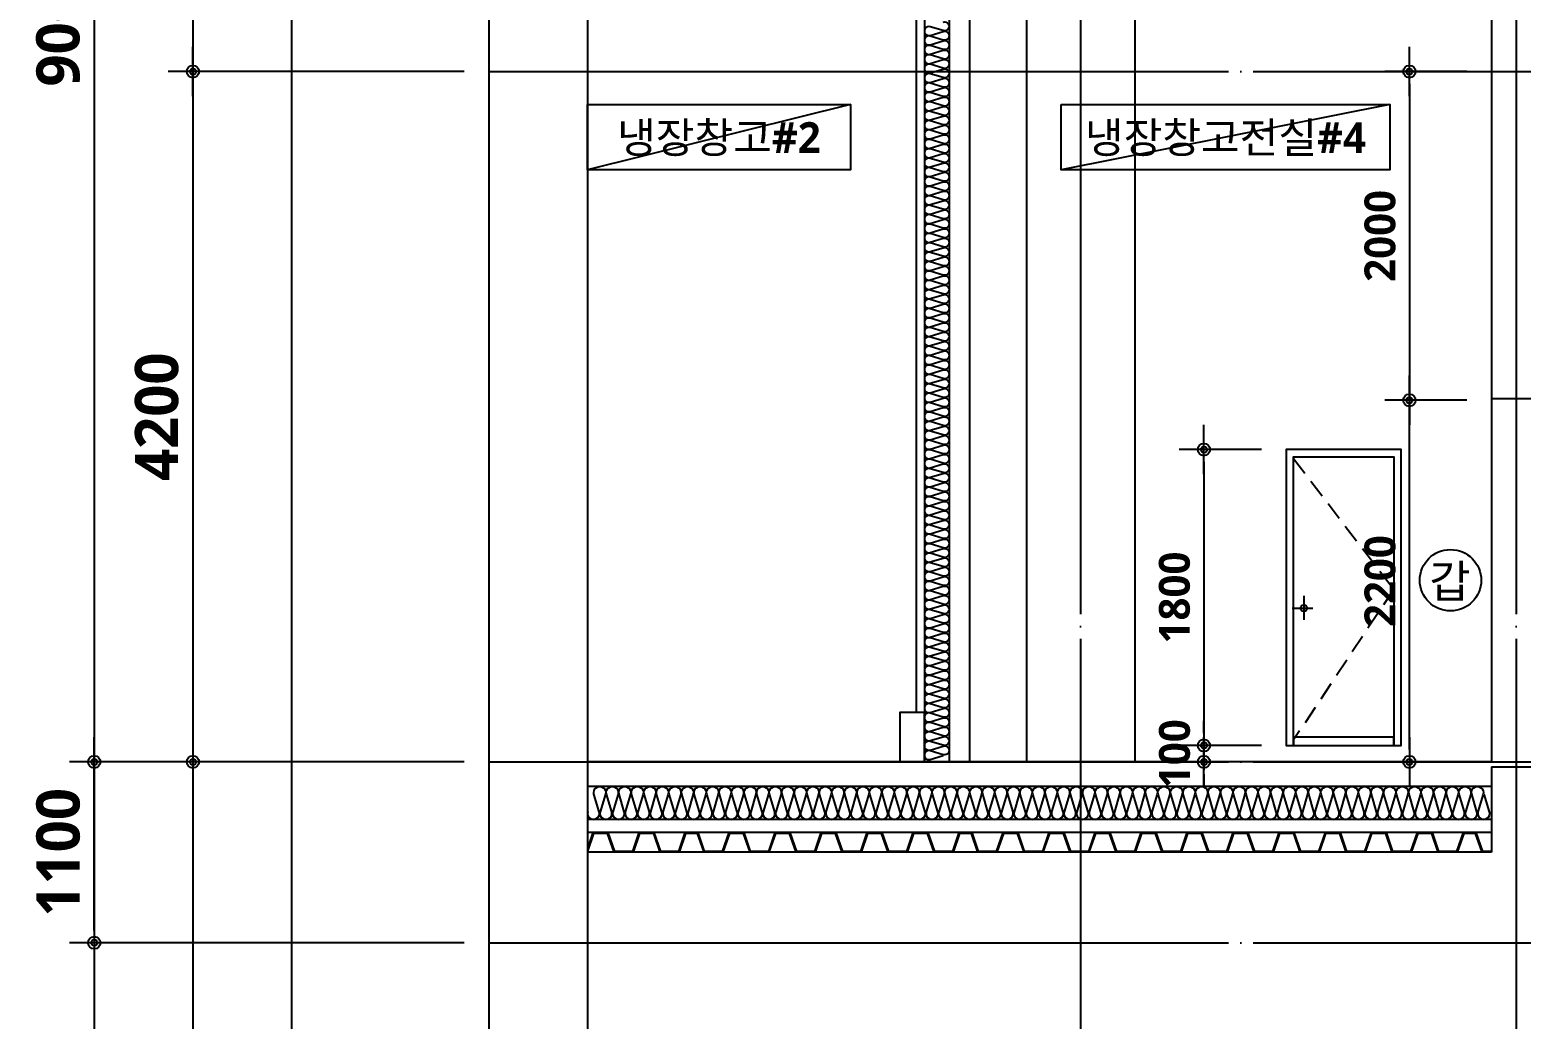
# Model space of a CAD drawing. Header units: millimetres. Extents: x 0 to 356400, y 0 to 68257.
# Drawn here: x 190083 to 199155, y 12135 to 18154 of the extents above; entities that cross this region are included whole.
import ezdxf
from ezdxf.enums import TextEntityAlignment as Align

# ---------------------------------------------------------------- set-up
doc = ezdxf.new("R2010")
doc.units = ezdxf.units.MM
doc.header["$LTSCALE"] = 75
doc.linetypes.add('CEN', pattern=[62, 60, -1, 0, -1])
doc.linetypes.add('HID', pattern=[2.3, 1.5, -0.8])
doc.layers.get('Defpoints').update_dxf_attribs({"color": 161})
for name, color, linetype in [('A-ANNO-GRA2', 4, 'Continuous'), ('A-ANNO-SYMB', 7, 'Continuous'), ('A-ANNO-TEXT1', 7, 'Continuous'), ('A-ANNO-TITL', 7, 'Continuous'), ('A-CEN', 1, 'CEN'), ('A-FLOR-GW', 6, 'Continuous'), ('A-INSUL', 9, 'Continuous'), ('A-PS-HID', 5, 'HID'), ('A-SECT-DOOR', 8, 'Continuous'), ('A-SECT-DRBD', 4, 'Continuous'), ('A-SECT-ELEV', 8, 'Continuous'), ('A-SECT-MATR1', 4, 'Continuous'), ('A-ST-AXIS-CEN', 252, 'CEN'), ('A-ST-AXIS-DIM', 7, 'Continuous'), ('A-ST-CONC', 2, 'Continuous'), ('ELE3', 4, 'Continuous'), ('갈바륨 V-115', 141, 'Continuous'), ('저온단열', 160, 'Continuous'), ('충돌방지대 IN', 4, 'Continuous')]:
    doc.layers.add(name, color=color, linetype=linetype)
doc.layers.add('G(그리드1)', color=185, linetype='Continuous', plot=False)
doc.layers.add('G(그리드2)', color=235, linetype='Continuous', plot=False)
doc.styles.add('2020음성 1차', font='NanumGothicBold.ttf')
doc.styles.add('SH_대대리576', font='')
doc.styles.add('SH_진천_나눔', font='NanumGothicBold.ttf')
doc.styles.add('성본리_나눔BO', font='')
doc.styles.get('SH_대대리576').set_extended_font_data('NanumGothic', bold=True)
doc.styles.get('성본리_나눔BO').set_extended_font_data('NanumGothic', bold=True)
doc.dimstyles.new('SHP 75', dxfattribs={"dimscale": 75, "dimtxt": 3.5, "dimasz": 1, "dimexe": 2, "dimexo": 2, "dimgap": 1, "dimtad": 1, "dimdec": 0, "dimzin": 0, "dimdsep": 46, "dimtxsty": 'SH_대대리576', "dimblk": 'DIMDOT', "dimcen": 0.09, "dimclrd": 256, "dimclre": 256, "dimclrt": 3, "dimadec": 0, "dimazin": 1, "dimtfac": 1, "dimtdec": 0, "dimtix": 1, "dimtmove": 2, "dimatfit": 0, "dimldrblk": 'DIMDOT', "dimfxl": 1, "dimtfillclr": 3, "dimtolj": 1, "dimtzin": 0, "dimlwd": -1, "dimlwe": -1, "dimarcsym": 0})
doc.dimstyles.new('SHP 75 (in)', dxfattribs={"dimscale": 75, "dimtxt": 2.5, "dimasz": 1, "dimexe": 2, "dimexo": 2, "dimgap": 1, "dimtad": 1, "dimdec": 0, "dimzin": 0, "dimdsep": 46, "dimtxsty": 'SH_대대리576', "dimblk": 'DIMDOT', "dimblk1": 'NONE', "dimblk2": 'DIMDOT', "dimcen": 0.09, "dimclrd": 256, "dimclre": 256, "dimclrt": 3, "dimadec": 0, "dimazin": 1, "dimtfac": 1, "dimtdec": 0, "dimtix": 1, "dimtmove": 2, "dimatfit": 0, "dimldrblk": 'DIMDOT', "dimfxl": 1, "dimtfillclr": 3, "dimtolj": 1, "dimtzin": 0, "dimlwd": -1, "dimlwe": -1, "dimarcsym": 0})

# ---------------------------------------------------------------- blocks, each defined once
blk = doc.blocks.new('DIMDOT')
at = {"color": 0}
blk.add_line((-2, 0), (2, 0), dxfattribs=at)
for radius in [0.5, 0.25]:
    blk.add_circle((0, 0), radius, dxfattribs=at)
blk = doc.blocks.new('*D3703')
at = {"layer": 'A-ST-AXIS-DIM'}
for p, q in [((192725, 13700), (190325, 13700)), ((190475, 12675), (190475, 13625)), ((192725, 12600), (190325, 12600))]:
    blk.add_line(p, q, dxfattribs=at)
at = {"layer": 'Defpoints', "color": 0}
for p in [(190475, 13700), (192875, 13700), (192875, 12600)]:
    blk.add_point(p, dxfattribs=at)
at = {"layer": 'A-ST-AXIS-DIM', "linetype": 'ByBlock', "xscale": 75, "yscale": 75, "zscale": 75}
for p, rotation in [((190475, 13700), 90), ((190475, 12600), 270)]:
    blk.add_blockref('DIMDOT', p, dxfattribs=dict(at, rotation=rotation))
at = {"layer": 'A-ST-AXIS-DIM', "color": 3, "insert": (190256.1, 13150), "char_height": 262.5, "attachment_point": 5, "rotation": 90, "style": 'SH_진천_나눔'}
blk.add_mtext('\\A1;1100', dxfattribs=at)
blk = doc.blocks.new('*D3704')
at = {"layer": 'A-ST-AXIS-DIM'}
for p, q in [((192725, 22700), (190325, 22700)), ((190475, 22625), (190475, 13775)), ((192725, 13700), (190325, 13700))]:
    blk.add_line(p, q, dxfattribs=at)
at = {"layer": 'Defpoints', "color": 0}
for p in [(192875, 22700), (190475, 13700), (192875, 13700)]:
    blk.add_point(p, dxfattribs=at)
at = {"layer": 'A-ST-AXIS-DIM', "linetype": 'ByBlock', "xscale": 75, "yscale": 75, "zscale": 75}
for p, rotation in [((190475, 22700), 90), ((190475, 13700), 270)]:
    blk.add_blockref('DIMDOT', p, dxfattribs=dict(at, rotation=rotation))
at = {"layer": 'A-ST-AXIS-DIM', "color": 3, "insert": (190255.14027, 18200), "char_height": 262.5, "attachment_point": 5, "rotation": 90, "style": 'SH_진천_나눔'}
blk.add_mtext('\\A1;9000', dxfattribs=at)
blk = doc.blocks.new('*D3706')
at = {"layer": 'A-ST-AXIS-DIM'}
for p, q in [((192725, 17900), (190925, 17900)), ((191075, 17825), (191075, 13775)), ((192725, 13700), (190925, 13700))]:
    blk.add_line(p, q, dxfattribs=at)
at = {"layer": 'Defpoints', "color": 0}
for p in [(192875, 17900), (191075, 13700), (192875, 13700)]:
    blk.add_point(p, dxfattribs=at)
at = {"layer": 'A-ST-AXIS-DIM', "linetype": 'ByBlock', "xscale": 75, "yscale": 75, "zscale": 75}
for p, rotation in [((191075, 17900), 90), ((191075, 13700), 270)]:
    blk.add_blockref('DIMDOT', p, dxfattribs=dict(at, rotation=rotation))
at = {"layer": 'A-ST-AXIS-DIM', "color": 3, "insert": (190855.7, 15800), "char_height": 262.5, "attachment_point": 5, "rotation": 90, "style": 'SH_진천_나눔'}
blk.add_mtext('\\A1;4200', dxfattribs=at)
blk = doc.blocks.new('*D3951')
at = {"layer": 'A-ST-AXIS-DIM'}
for p, q in [((198825, 15900), (198325, 15900)), ((198475, 13775), (198475, 15825)), ((198825, 13700), (198325, 13700))]:
    blk.add_line(p, q, dxfattribs=at)
at = {"layer": 'Defpoints', "color": 0}
for p in [(198475, 15900), (198975, 15900), (198975, 13700)]:
    blk.add_point(p, dxfattribs=at)
at = {"layer": 'A-ST-AXIS-DIM', "linetype": 'ByBlock', "xscale": 75, "yscale": 75, "zscale": 75}
for p, rotation in [((198475, 15900), 90), ((198475, 13700), 270)]:
    blk.add_blockref('DIMDOT', p, dxfattribs=dict(at, rotation=rotation))
at = {"layer": 'A-ST-AXIS-DIM', "color": 3, "insert": (198296.9, 14800), "char_height": 187.5, "attachment_point": 5, "rotation": 90, "style": 'SH_대대리576'}
blk.add_mtext('\\A1;2200', dxfattribs=at)
blk = doc.blocks.new('_None')
blk = doc.blocks.new('*D3952')
at = {"layer": 'A-ST-AXIS-DIM'}
for p, q in [((198825, 17900), (198325, 17900)), ((198475, 17825), (198475, 15975)), ((198825, 15900), (198325, 15900))]:
    blk.add_line(p, q, dxfattribs=at)
at = {"layer": 'Defpoints', "color": 0}
for p in [(198975, 17900), (198475, 15900), (198975, 15900)]:
    blk.add_point(p, dxfattribs=at)
at = {"layer": 'A-ST-AXIS-DIM', "linetype": 'ByBlock', "xscale": 75, "yscale": 75, "zscale": 75}
for p, rotation in [((198475, 17900), 90), ((198475, 15900), 270)]:
    blk.add_blockref('DIMDOT', p, dxfattribs=dict(at, rotation=rotation))
at = {"layer": 'A-ST-AXIS-DIM', "color": 3, "insert": (198296.9, 16900), "char_height": 187.5, "attachment_point": 5, "rotation": 90, "style": 'SH_대대리576'}
blk.add_mtext('\\A1;2000', dxfattribs=at)
blk = doc.blocks.new('갑종 TEXT100')
at = {"layer": 'A-ANNO-SYMB'}
blk.add_circle((0, 0), 280, dxfattribs=at)
at = {"layer": 'A-ANNO-TITL', "style": '2020음성 1차'}
blk.add_text('갑 ', height=300, dxfattribs=at).set_placement((46, -10), align=Align.MIDDLE_CENTER)
blk = doc.blocks.new('*D4357')
at = {"layer": 'A-ST-AXIS-DIM'}
for p, q in [((197575, 15600), (197075, 15600)), ((197225, 15525), (197225, 13875)), ((197575, 13800), (197075, 13800))]:
    blk.add_line(p, q, dxfattribs=at)
at = {"layer": 'Defpoints', "color": 0}
for p in [(197725, 15600), (197225, 13800), (197725, 13800)]:
    blk.add_point(p, dxfattribs=at)
at = {"layer": 'A-ST-AXIS-DIM', "linetype": 'ByBlock', "xscale": 75, "yscale": 75, "zscale": 75}
for p, rotation in [((197225, 15600), 90), ((197225, 13800), 270)]:
    blk.add_blockref('DIMDOT', p, dxfattribs=dict(at, rotation=rotation))
at = {"layer": 'A-ST-AXIS-DIM', "color": 3, "insert": (197046.5, 14700), "char_height": 187.5, "attachment_point": 5, "rotation": 90, "style": 'SH_대대리576'}
blk.add_mtext('\\A1;1800', dxfattribs=at)
blk = doc.blocks.new('*D4358')
at = {"layer": 'A-ST-AXIS-DIM'}
for p, q in [((197225, 13875), (197225, 13950)), ((197575, 13800), (197075, 13800)), ((197225, 13700), (197225, 13800)), ((197575, 13700), (197075, 13700)), ((197225, 13625), (197225, 13550))]:
    blk.add_line(p, q, dxfattribs=at)
at = {"layer": 'Defpoints', "color": 0}
for p in [(197225, 13800), (197725, 13800), (197725, 13700)]:
    blk.add_point(p, dxfattribs=at)
at = {"layer": 'A-ST-AXIS-DIM', "linetype": 'ByBlock', "xscale": 75, "yscale": 75, "zscale": 75}
for p, rotation in [((197225, 13800), 270), ((197225, 13700), 90)]:
    blk.add_blockref('DIMDOT', p, dxfattribs=dict(at, rotation=rotation))
at = {"layer": 'A-ST-AXIS-DIM', "color": 3, "insert": (197047.2, 13750), "char_height": 187.5, "attachment_point": 5, "rotation": 90, "style": 'SH_대대리576'}
blk.add_mtext('\\A1;100', dxfattribs=at)
blk = doc.blocks.new('*D9555')
at = {"layer": 'A-ST-AXIS-DIM'}
for p, q in [((192725, 20300), (190925, 20300)), ((191075, 20225), (191075, 17975)), ((192725, 17900), (190925, 17900))]:
    blk.add_line(p, q, dxfattribs=at)
at = {"layer": 'Defpoints', "color": 0}
for p in [(192875, 20300), (191075, 17900), (192875, 17900)]:
    blk.add_point(p, dxfattribs=at)
at = {"layer": 'A-ST-AXIS-DIM', "linetype": 'ByBlock', "xscale": 75, "yscale": 75, "zscale": 75}
for p, rotation in [((191075, 20300), 90), ((191075, 17900), 270)]:
    blk.add_blockref('DIMDOT', p, dxfattribs=dict(at, rotation=rotation))
at = {"layer": 'A-ST-AXIS-DIM', "color": 3, "insert": (190855.7, 19100), "char_height": 262.5, "attachment_point": 5, "rotation": 90, "style": 'SH_진천_나눔'}
blk.add_mtext('\\A1;2400', dxfattribs=at)

msp = doc.modelspace()

# ---------------------------------------------------------------- linework, layer by layer
at = {"layer": 'A-ANNO-GRA2'}
for points in [[(193475, 17700), (195075, 17700), (195075, 17301.8), (193475, 17301.8)], [(196356.1, 17700), (198356.1, 17700), (198356.1, 17301.8), (196356.1, 17301.8)]]:
    msp.add_lwpolyline(points, close=True, dxfattribs=at)
at = {"layer": 'A-CEN'}
for p, q in [((199125, 56300), (199125, 9200)), ((192875, 17900), (210775, 17900)), ((197832.7, 14709.4), (197832.7, 14564.7)), ((197762.6, 14635), (197887.4, 14635)), ((192875, 13700), (210775, 13700)), ((192875, 12600), (210775, 12600))]:
    msp.add_line(p, q, dxfattribs=at)
at = {"layer": 'A-FLOR-GW'}
for p, q in [((195675, 22350), (195675, 15915.8)), ((195675, 22350), (195675, 13700)), ((195800, 22350), (195800, 13700))]:
    msp.add_line(p, q, dxfattribs=at)
at = {"layer": 'A-INSUL'}
for points in [[(195560.2, 18172.7, 1.34), (195560.2, 18120.2), (195639.8, 18144.1, -1.34), (195639.8, 18091.6), (195560.2, 18115.5), (195560.2, 18115.5, 1.34), (195560.2, 18063), (195639.8, 18086.9, -1.34), (195639.8, 18034.4), (195560.2, 18058.3), (195560.2, 18058.3, 1.34), (195560.2, 18005.8), (195639.8, 18029.7, -1.34), (195639.8, 17977.2), (195560.2, 18001.1), (195560.2, 18001.1, 1.34), (195560.2, 17948.6), (195639.8, 17972.5, -1.34), (195639.8, 17920), (195560.2, 17943.9), (195560.2, 17943.9, 1.34), (195560.2, 17891.4), (195639.8, 17915.3, -1.34), (195639.8, 17862.8), (195560.2, 17886.6), (195560.2, 17886.6, 1.34), (195560.2, 17834.1), (195639.8, 17858, -1.34), (195639.8, 17805.5), (195560.2, 17829.4), (195560.2, 17829.4, 1.34), (195560.2, 17776.9), (195639.8, 17800.8, -1.34), (195639.8, 17748.3), (195560.2, 17772.2), (195560.2, 17772.2, 1.34), (195560.2, 17719.7), (195639.8, 17743.6, -1.34), (195639.8, 17691.1), (195560.2, 17715), (195560.2, 17715, 1.34), (195560.2, 17662.5), (195639.8, 17686.4, -1.34), (195639.8, 17633.9), (195560.2, 17657.8), (195560.2, 17657.8, 1.34), (195560.2, 17605.3), (195639.8, 17629.2, -1.34), (195639.8, 17576.7), (195560.2, 17600.6), (195560.2, 17600.6, 1.34), (195560.2, 17548.1), (195639.8, 17572, -1.34), (195639.8, 17519.5), (195560.2, 17543.4), (195560.2, 17543.4, 1.34), (195560.2, 17490.9), (195639.8, 17514.8, -1.34), (195639.8, 17462.3), (195560.2, 17486.2), (195560.2, 17486.2, 1.34), (195560.2, 17433.7), (195639.8, 17457.6, -1.34), (195639.8, 17405.1), (195560.2, 17429), (195560.2, 17429, 1.34), (195560.2, 17376.5), (195639.8, 17400.4, -1.34), (195639.8, 17347.9), (195560.2, 17371.8), (195560.2, 17371.8, 1.34), (195560.2, 17319.3), (195639.8, 17343.2, -1.34), (195639.8, 17290.7), (195560.2, 17314.6), (195560.2, 17314.6, 1.34), (195560.2, 17262.1), (195639.8, 17286, -1.34), (195639.8, 17233.5), (195560.2, 17257.4), (195560.2, 17257.4, 1.34), (195560.2, 17204.9), (195639.8, 17228.8, -1.34), (195639.8, 17176.3), (195560.2, 17200.2), (195560.2, 17200.2, 1.34), (195560.2, 17147.7), (195639.8, 17171.6, -1.34), (195639.8, 17119.1), (195560.2, 17142.9), (195560.2, 17142.9, 1.34), (195560.2, 17090.4), (195639.8, 17114.3, -1.34), (195639.8, 17061.8), (195560.2, 17085.7), (195560.2, 17085.7, 1.34), (195560.2, 17033.2), (195639.8, 17057.1, -1.34), (195639.8, 17004.6), (195560.2, 17028.5), (195560.2, 17028.5, 1.34), (195560.2, 16976), (195639.8, 16999.9, -1.34), (195639.8, 16947.4), (195560.2, 16971.3), (195560.2, 16971.3, 1.34), (195560.2, 16918.8), (195639.8, 16942.7, -1.34), (195639.8, 16890.2), (195560.2, 16914.1), (195560.2, 16914.1, 1.34), (195560.2, 16861.6), (195639.8, 16885.5, -1.34), (195639.8, 16833), (195560.2, 16856.9), (195560.2, 16856.9, 1.34), (195560.2, 16804.4), (195639.8, 16828.3, -1.34), (195639.8, 16775.8), (195560.2, 16799.7), (195560.2, 16799.7, 1.34), (195560.2, 16747.2), (195639.8, 16771.1, -1.34), (195639.8, 16718.6), (195560.2, 16742.5), (195560.2, 16742.5, 1.34), (195560.2, 16690), (195639.8, 16713.9, -1.34), (195639.8, 16661.4), (195560.2, 16685.3), (195560.2, 16685.3, 1.34), (195560.2, 16632.8), (195639.8, 16656.7, -1.34), (195639.8, 16604.2), (195560.2, 16628.1), (195560.2, 16628.1, 1.34), (195560.2, 16575.6), (195639.8, 16599.5, -1.34), (195639.8, 16547), (195560.2, 16570.9), (195560.2, 16570.9, 1.34), (195560.2, 16518.4), (195639.8, 16542.3, -1.34), (195639.8, 16489.8), (195560.2, 16513.7), (195560.2, 16513.7, 1.34), (195560.2, 16461.2), (195639.8, 16485.1, -1.34), (195639.8, 16432.6), (195560.2, 16456.5), (195560.2, 16456.5, 1.34), (195560.2, 16404), (195639.8, 16427.8, -1.34), (195639.8, 16375.3), (195560.2, 16399.2), (195560.2, 16399.2, 1.34), (195560.2, 16346.7), (195639.8, 16370.6, -1.34), (195639.8, 16318.1), (195560.2, 16342), (195560.2, 16342, 1.34), (195560.2, 16289.5), (195639.8, 16313.4, -1.34), (195639.8, 16260.9), (195560.2, 16284.8), (195560.2, 16284.8, 1.34), (195560.2, 16232.3), (195639.8, 16256.2, -1.34), (195639.8, 16203.7), (195560.2, 16227.6), (195560.2, 16227.6, 1.34), (195560.2, 16175.1), (195639.8, 16199, -1.34), (195639.8, 16146.5), (195560.2, 16170.4), (195560.2, 16170.4, 1.34), (195560.2, 16117.9), (195639.8, 16141.8, -1.34), (195639.8, 16089.3), (195560.2, 16113.2), (195560.2, 16113.2, 1.34), (195560.2, 16060.7), (195639.8, 16084.6, -1.34), (195639.8, 16032.1), (195560.2, 16056), (195560.2, 16056, 1.34), (195560.2, 16003.5), (195639.8, 16027.4, -1.34), (195639.8, 15974.9), (195560.2, 15998.8), (195560.2, 15998.8, 1.34), (195560.2, 15946.3), (195639.8, 15970.2, -1.34), (195639.8, 15917.7), (195560.2, 15941.6), (195560.2, 15941.6, 1.34), (195560.2, 15889.1), (195639.8, 15913, -1.34), (195639.8, 15860.5), (195560.2, 15884.4), (195560.2, 15884.4, 1.34), (195560.2, 15831.9), (195639.8, 15855.8, -1.34), (195639.8, 15803.3), (195560.2, 15827.2), (195560.2, 15827.2, 1.34), (195560.2, 15774.7), (195639.8, 15798.6, -1.34), (195639.8, 15746.1), (195560.2, 15770), (195560.2, 15770, 1.34), (195560.2, 15717.5), (195639.8, 15741.4, -1.34), (195639.8, 15688.9), (195560.2, 15712.7), (195560.2, 15712.7, 1.34), (195560.2, 15660.2), (195639.8, 15684.1, -1.34), (195639.8, 15631.6), (195560.2, 15655.5), (195560.2, 15655.5, 1.34), (195560.2, 15603), (195639.8, 15626.9, -1.34), (195639.8, 15574.4), (195560.2, 15598.3), (195560.2, 15598.3, 1.34), (195560.2, 15545.8), (195639.8, 15569.7, -1.34), (195639.8, 15517.2), (195560.2, 15541.1), (195560.2, 15541.1, 1.34), (195560.2, 15488.6), (195639.8, 15512.5, -1.34), (195639.8, 15460), (195560.2, 15483.9), (195560.2, 15483.9, 1.34), (195560.2, 15431.4), (195639.8, 15455.3, -1.34), (195639.8, 15402.8), (195560.2, 15426.7), (195560.2, 15426.7, 1.34), (195560.2, 15374.2), (195639.8, 15398.1, -1.34), (195639.8, 15345.6), (195560.2, 15369.5), (195560.2, 15369.5, 1.34), (195560.2, 15317), (195639.8, 15340.9, -1.34), (195639.8, 15288.4), (195560.2, 15312.3), (195560.2, 15312.3, 1.34), (195560.2, 15259.8), (195639.8, 15283.7, -1.34), (195639.8, 15231.2), (195560.2, 15255.1), (195560.2, 15255.1, 1.34), (195560.2, 15202.6), (195639.8, 15226.5, -1.34), (195639.8, 15174), (195560.2, 15197.9), (195560.2, 15197.9, 1.34), (195560.2, 15145.4), (195639.8, 15169.3, -1.34), (195639.8, 15116.8), (195560.2, 15140.7), (195560.2, 15140.7, 1.34), (195560.2, 15088.2), (195639.8, 15112.1, -1.34), (195639.8, 15059.6), (195560.2, 15083.5), (195560.2, 15083.5, 1.34), (195560.2, 15031), (195639.8, 15054.9, -1.34), (195639.8, 15002.4), (195560.2, 15026.3), (195560.2, 15026.3, 1.34), (195560.2, 14973.8), (195639.8, 14997.6, -1.34), (195639.8, 14945.1), (195560.2, 14969), (195560.2, 14969, 1.34), (195560.2, 14916.5), (195639.8, 14940.4, -1.34), (195639.8, 14887.9), (195560.2, 14911.8), (195560.2, 14911.8, 1.34), (195560.2, 14859.3), (195639.8, 14883.2, -1.34), (195639.8, 14830.7), (195560.2, 14854.6), (195560.2, 14854.6, 1.34), (195560.2, 14802.1), (195639.8, 14826, -1.34), (195639.8, 14773.5), (195560.2, 14797.4), (195560.2, 14797.4, 1.34), (195560.2, 14744.9), (195639.8, 14768.8, -1.34), (195639.8, 14716.3), (195560.2, 14740.2), (195560.2, 14740.2, 1.34), (195560.2, 14687.7), (195639.8, 14711.6, -1.34), (195639.8, 14659.1), (195560.2, 14683), (195560.2, 14683, 1.34), (195560.2, 14630.5), (195639.8, 14654.4, -1.34), (195639.8, 14601.9), (195560.2, 14625.8), (195560.2, 14625.8, 1.34), (195560.2, 14573.3), (195639.8, 14597.2, -1.34), (195639.8, 14544.7), (195560.2, 14568.6), (195560.2, 14568.6, 1.34), (195560.2, 14516.1), (195639.8, 14540, -1.34), (195639.8, 14487.5), (195560.2, 14511.4), (195560.2, 14511.4, 1.34), (195560.2, 14458.9), (195639.8, 14482.8, -1.34), (195639.8, 14430.3), (195560.2, 14454.2), (195560.2, 14454.2, 1.34), (195560.2, 14401.7), (195639.8, 14425.6, -1.34), (195639.8, 14373.1), (195560.2, 14397), (195560.2, 14397, 1.34), (195560.2, 14344.5), (195639.8, 14368.4, -1.34), (195639.8, 14315.9), (195560.2, 14339.8), (195560.2, 14339.8, 1.34), (195560.2, 14287.3), (195639.8, 14311.2, -1.34), (195639.8, 14258.7), (195560.2, 14282.5), (195560.2, 14282.5, 1.34), (195560.2, 14230), (195639.8, 14253.9, -1.34), (195639.8, 14201.4), (195560.2, 14225.3), (195560.2, 14225.3, 1.34), (195560.2, 14172.8), (195639.8, 14196.7, -1.34), (195639.8, 14144.2), (195560.2, 14168.1), (195560.2, 14168.1, 1.34), (195560.2, 14115.6), (195639.8, 14139.5, -1.34), (195639.8, 14087), (195560.2, 14110.9), (195560.2, 14110.9, 1.34), (195560.2, 14058.4), (195639.8, 14082.3, -1.34), (195639.8, 14029.8), (195560.2, 14053.7), (195560.2, 14053.7, 1.34), (195560.2, 14001.2), (195639.8, 14025.1, -1.34), (195639.8, 13972.6), (195560.2, 13996.5), (195560.2, 13996.5, 1.34), (195560.2, 13944), (195639.8, 13967.9, -1.34), (195639.8, 13915.4), (195560.2, 13939.3), (195560.2, 13939.3, 1.34), (195560.2, 13886.8), (195639.8, 13910.7, -1.34), (195639.8, 13858.2), (195560.2, 13882.1), (195560.2, 13882.1, 1.34), (195560.2, 13829.6), (195639.8, 13853.5, -1.34), (195639.8, 13801), (195560.2, 13824.9), (195560.2, 13824.9, 1.34), (195560.2, 13772.4), (195639.8, 13796.3, -1.34), (195639.8, 13743.8), (195560.2, 13767.7), (195560.2, 13767.7, 1.34), (195560.2, 13715.2), (195639.8, 13739.1, -1.34)], [(195639.8, 18201.3, -1.34), (195639.8, 18148.8), (195560.2, 18172.7)], [(193476.5, 13396.9, 1.34), (193546.5, 13396.9), (193514.6, 13503.1, -1.34), (193584.6, 13503.1), (193552.8, 13396.9), (193552.8, 13396.9, 1.34), (193622.8, 13396.9), (193590.9, 13503.1, -1.34), (193660.9, 13503.1), (193629.1, 13396.9), (193629.1, 13396.9, 1.34), (193699.1, 13396.9), (193667.2, 13503.1, -1.34), (193737.2, 13503.1), (193705.3, 13396.9), (193705.3, 13396.9, 1.34), (193775.3, 13396.9), (193743.5, 13503.1, -1.34), (193813.5, 13503.1), (193781.6, 13396.9), (193781.6, 13396.9, 1.34), (193851.6, 13396.9), (193819.8, 13503.1, -1.34), (193889.8, 13503.1), (193857.9, 13396.9), (193857.9, 13396.9, 1.34), (193927.9, 13396.9), (193896, 13503.1, -1.34), (193966, 13503.1), (193934.2, 13396.9), (193934.2, 13396.9, 1.34), (194004.2, 13396.9), (193972.3, 13503.1, -1.34), (194042.3, 13503.1), (194010.5, 13396.9), (194010.5, 13396.9, 1.34), (194080.5, 13396.9), (194048.6, 13503.1, -1.34), (194118.6, 13503.1), (194086.7, 13396.9), (194086.7, 13396.9, 1.34), (194156.7, 13396.9), (194124.9, 13503.1, -1.34), (194194.9, 13503.1), (194163, 13396.9), (194163, 13396.9, 1.34), (194233, 13396.9), (194201.1, 13503.1, -1.34), (194271.1, 13503.1), (194239.3, 13396.9), (194239.3, 13396.9, 1.34), (194309.3, 13396.9), (194277.4, 13503.1, -1.34), (194347.4, 13503.1), (194315.6, 13396.9), (194315.6, 13396.9, 1.34), (194385.6, 13396.9), (194353.7, 13503.1, -1.34), (194423.7, 13503.1), (194391.8, 13396.9), (194391.8, 13396.9, 1.34), (194461.8, 13396.9), (194430, 13503.1, -1.34), (194500, 13503.1), (194468.1, 13396.9), (194468.1, 13396.9, 1.34), (194538.1, 13396.9), (194506.3, 13503.1, -1.34), (194576.3, 13503.1), (194544.4, 13396.9), (194544.4, 13396.9, 1.34), (194614.4, 13396.9), (194582.5, 13503.1, -1.34), (194652.5, 13503.1), (194620.7, 13396.9), (194620.7, 13396.9, 1.34), (194690.7, 13396.9), (194658.8, 13503.1, -1.34), (194728.8, 13503.1), (194696.9, 13396.9), (194696.9, 13396.9, 1.34), (194766.9, 13396.9), (194735.1, 13503.1, -1.34), (194805.1, 13503.1), (194773.2, 13396.9), (194773.2, 13396.9, 1.34), (194843.2, 13396.9), (194811.4, 13503.1, -1.34), (194881.4, 13503.1), (194849.5, 13396.9), (194849.5, 13396.9, 1.34), (194919.5, 13396.9), (194887.6, 13503.1, -1.34), (194957.6, 13503.1), (194925.8, 13396.9), (194925.8, 13396.9, 1.34), (194995.8, 13396.9), (194963.9, 13503.1, -1.34), (195033.9, 13503.1), (195002.1, 13396.9), (195002.1, 13396.9, 1.34), (195072.1, 13396.9), (195040.2, 13503.1, -1.34), (195110.2, 13503.1), (195078.3, 13396.9), (195078.3, 13396.9, 1.34), (195148.3, 13396.9), (195116.5, 13503.1, -1.34), (195186.5, 13503.1), (195154.6, 13396.9), (195154.6, 13396.9, 1.34), (195224.6, 13396.9), (195192.7, 13503.1, -1.34), (195262.7, 13503.1), (195230.9, 13396.9), (195230.9, 13396.9, 1.34), (195300.9, 13396.9), (195269, 13503.1, -1.34), (195339, 13503.1), (195307.2, 13396.9), (195307.2, 13396.9, 1.34), (195377.2, 13396.9), (195345.3, 13503.1, -1.34), (195415.3, 13503.1), (195383.4, 13396.9), (195383.4, 13396.9, 1.34), (195453.4, 13396.9), (195421.6, 13503.1, -1.34), (195491.6, 13503.1), (195459.7, 13396.9), (195459.7, 13396.9, 1.34), (195529.7, 13396.9), (195497.9, 13503.1, -1.34), (195567.9, 13503.1), (195536, 13396.9), (195536, 13396.9, 1.34), (195606, 13396.9), (195574.1, 13503.1, -1.34), (195644.1, 13503.1), (195612.3, 13396.9), (195612.3, 13396.9, 1.34), (195682.3, 13396.9), (195650.4, 13503.1, -1.34), (195720.4, 13503.1), (195688.5, 13396.9), (195688.5, 13396.9, 1.34), (195758.5, 13396.9), (195726.7, 13503.1, -1.34), (195796.7, 13503.1), (195764.8, 13396.9), (195764.8, 13396.9, 1.34), (195834.8, 13396.9), (195803, 13503.1, -1.34), (195873, 13503.1), (195841.1, 13396.9), (195841.1, 13396.9, 1.34), (195911.1, 13396.9), (195879.2, 13503.1, -1.34), (195949.2, 13503.1), (195917.4, 13396.9), (195917.4, 13396.9, 1.34), (195987.4, 13396.9), (195955.5, 13503.1, -1.34), (196025.5, 13503.1), (195993.7, 13396.9), (195993.7, 13396.9, 1.34), (196063.7, 13396.9), (196031.8, 13503.1, -1.34), (196101.8, 13503.1), (196069.9, 13396.9), (196069.9, 13396.9, 1.34), (196139.9, 13396.9), (196108.1, 13503.1, -1.34), (196178.1, 13503.1), (196146.2, 13396.9), (196146.2, 13396.9, 1.34), (196216.2, 13396.9), (196184.4, 13503.1, -1.34), (196254.4, 13503.1), (196222.5, 13396.9), (196222.5, 13396.9, 1.34), (196292.5, 13396.9), (196260.6, 13503.1, -1.34), (196330.6, 13503.1), (196298.8, 13396.9), (196298.8, 13396.9, 1.34), (196368.8, 13396.9), (196336.9, 13503.1, -1.34), (196406.9, 13503.1), (196375, 13396.9), (196375, 13396.9, 1.34), (196445, 13396.9), (196413.2, 13503.1, -1.34), (196483.2, 13503.1), (196451.3, 13396.9), (196451.3, 13396.9, 1.34), (196521.3, 13396.9), (196489.5, 13503.1, -1.34), (196559.5, 13503.1), (196527.6, 13396.9), (196527.6, 13396.9, 1.34), (196597.6, 13396.9), (196565.7, 13503.1, -1.34), (196635.7, 13503.1), (196603.9, 13396.9), (196603.9, 13396.9, 1.34), (196673.9, 13396.9), (196642, 13503.1, -1.34), (196712, 13503.1), (196680.2, 13396.9), (196680.2, 13396.9, 1.34), (196750.2, 13396.9), (196718.3, 13503.1, -1.34), (196788.3, 13503.1), (196756.4, 13396.9), (196756.4, 13396.9, 1.34), (196826.4, 13396.9), (196794.6, 13503.1, -1.34), (196864.6, 13503.1), (196832.7, 13396.9), (196832.7, 13396.9, 1.34), (196902.7, 13396.9), (196870.8, 13503.1, -1.34), (196940.8, 13503.1), (196909, 13396.9), (196909, 13396.9, 1.34), (196979, 13396.9), (196947.1, 13503.1, -1.34), (197017.1, 13503.1), (196985.3, 13396.9), (196985.3, 13396.9, 1.34), (197055.3, 13396.9), (197023.4, 13503.1, -1.34), (197093.4, 13503.1), (197061.5, 13396.9), (197061.5, 13396.9, 1.34), (197131.5, 13396.9), (197099.7, 13503.1, -1.34), (197169.7, 13503.1), (197137.8, 13396.9), (197137.8, 13396.9, 1.34), (197207.8, 13396.9), (197176, 13503.1, -1.34), (197246, 13503.1), (197214.1, 13396.9), (197214.1, 13396.9, 1.34), (197284.1, 13396.9), (197252.2, 13503.1, -1.34), (197322.2, 13503.1), (197290.4, 13396.9), (197290.4, 13396.9, 1.34), (197360.4, 13396.9), (197328.5, 13503.1, -1.34), (197398.5, 13503.1), (197366.6, 13396.9), (197366.6, 13396.9, 1.34), (197436.6, 13396.9), (197404.8, 13503.1, -1.34), (197474.8, 13503.1), (197442.9, 13396.9), (197442.9, 13396.9, 1.34), (197512.9, 13396.9), (197481.1, 13503.1, -1.34), (197551.1, 13503.1), (197519.2, 13396.9), (197519.2, 13396.9, 1.34), (197589.2, 13396.9), (197557.3, 13503.1, -1.34), (197627.3, 13503.1), (197595.5, 13396.9), (197595.5, 13396.9, 1.34), (197665.5, 13396.9), (197633.6, 13503.1, -1.34), (197703.6, 13503.1), (197671.8, 13396.9), (197671.8, 13396.9, 1.34), (197741.8, 13396.9), (197709.9, 13503.1, -1.34), (197779.9, 13503.1), (197748, 13396.9), (197748, 13396.9, 1.34), (197818, 13396.9), (197786.2, 13503.1, -1.34), (197856.2, 13503.1), (197824.3, 13396.9), (197824.3, 13396.9, 1.34), (197894.3, 13396.9), (197862.5, 13503.1, -1.34), (197932.5, 13503.1), (197900.6, 13396.9), (197900.6, 13396.9, 1.34), (197970.6, 13396.9), (197938.7, 13503.1, -1.34), (198008.7, 13503.1), (197976.9, 13396.9), (197976.9, 13396.9, 1.34), (198046.9, 13396.9), (198015, 13503.1, -1.34), (198085, 13503.1), (198053.1, 13396.9), (198053.1, 13396.9, 1.34), (198123.1, 13396.9), (198091.3, 13503.1, -1.34), (198161.3, 13503.1), (198129.4, 13396.9), (198129.4, 13396.9, 1.34), (198199.4, 13396.9), (198167.6, 13503.1, -1.34), (198237.6, 13503.1), (198205.7, 13396.9), (198205.7, 13396.9, 1.34), (198275.7, 13396.9), (198243.8, 13503.1, -1.34), (198313.8, 13503.1), (198282, 13396.9), (198282, 13396.9, 1.34), (198352, 13396.9), (198320.1, 13503.1, -1.34), (198390.1, 13503.1), (198358.3, 13396.9), (198358.3, 13396.9, 1.34), (198428.3, 13396.9), (198396.4, 13503.1, -1.34), (198466.4, 13503.1), (198434.5, 13396.9), (198434.5, 13396.9, 1.34), (198504.5, 13396.9), (198472.7, 13503.1, -1.34), (198542.7, 13503.1), (198510.8, 13396.9), (198510.8, 13396.9, 1.34), (198580.8, 13396.9), (198548.9, 13503.1, -1.34), (198618.9, 13503.1), (198587.1, 13396.9), (198587.1, 13396.9, 1.34), (198657.1, 13396.9), (198625.2, 13503.1, -1.34), (198695.2, 13503.1), (198663.4, 13396.9), (198663.4, 13396.9, 1.34), (198733.4, 13396.9), (198701.5, 13503.1, -1.34), (198771.5, 13503.1), (198739.6, 13396.9), (198739.6, 13396.9, 1.34), (198809.6, 13396.9), (198777.8, 13503.1, -1.34), (198847.8, 13503.1), (198815.9, 13396.9), (198815.9, 13396.9, 1.34), (198885.9, 13396.9), (198854.1, 13503.1, -1.34), (198924.1, 13503.1), (198892.2, 13396.9), (198892.2, 13396.9, 1.34), (198962.2, 13396.9), (198930.3, 13503.1, -1.34)]]:
    msp.add_lwpolyline(points, format="xyb", dxfattribs=at)
at = {"layer": 'A-PS-HID'}
msp.add_lwpolyline([(197770, 15545), (198380, 14750), (197775, 13840)], dxfattribs=at)
at = {"layer": 'A-SECT-DOOR'}
for points in [[(197770, 14750), (197770, 15555), (198380, 15555), (198380, 15545), (198380, 14635), (198380, 13850), (198380, 13800), (198425, 13800), (198425, 15600), (197725, 15600), (197725, 13800), (197770, 13800), (197770, 13850)], [(197770, 13850), (197770, 13800), (198380, 13800), (198380, 13850), (198365.2, 13850)]]:
    msp.add_lwpolyline(points, close=True, dxfattribs=at)
msp.add_circle((197832.7, 14635), 20, dxfattribs=at)
at = {"layer": 'A-SECT-DRBD'}
for points in [[(198975, 13155.3), (198921.2, 13155.3), (198881.7, 13270), (198801.7, 13270), (198762.2, 13155.3), (198654.5, 13155.3), (198615, 13270), (198521.7, 13270), (198482.2, 13155.3), (198374.5, 13155.3), (198335, 13270), (198241.7, 13270), (198202.2, 13155.3), (198094.5, 13155.3), (198055, 13270), (197961.7, 13270), (197922.3, 13155.3), (197814.5, 13155.3), (197775, 13270), (197681.7, 13270), (197642.3, 13155.3), (197534.5, 13155.3), (197495, 13270), (197401.7, 13270), (197362.2, 13155.3), (197254.5, 13155.3), (197215, 13270), (197121.7, 13270), (197082.2, 13155.3), (196974.4, 13155.3), (196935, 13270), (196841.7, 13270), (196802.2, 13155.3), (196694.4, 13155.3), (196655, 13270), (196561.7, 13270), (196522.2, 13155.3), (196414.5, 13155.3), (196375, 13270), (196281.7, 13270), (196242.2, 13155.3), (196134.5, 13155.3), (196095, 13270), (196001.7, 13270), (195962.2, 13155.3), (195854.5, 13155.3), (195815, 13270), (195735, 13270), (195695.5, 13155.3), (195587.8, 13155.3), (195548.3, 13270), (195455, 13270), (195415.5, 13155.3), (195307.8, 13155.3), (195268.3, 13270), (195175, 13270), (195135.5, 13155.3), (195027.8, 13155.3), (194988.3, 13270), (194895, 13270), (194855.6, 13155.3), (194747.8, 13155.3), (194708.3, 13270), (194615, 13270), (194575.6, 13155.3), (194467.8, 13155.3), (194428.3, 13270), (194335, 13270), (194295.5, 13155.3), (194187.8, 13155.3), (194148.3, 13270), (194068.3, 13270), (194028.8, 13155.3), (193921.2, 13155.3), (193881.7, 13270), (193788.3, 13270), (193748.8, 13155.3), (193641, 13155.3), (193601.7, 13270), (193508.3, 13270), (193475, 13173.2)], [(198975, 13150), (198917.4, 13150), (198877.9, 13264.7), (198805.5, 13264.7), (198766, 13150), (198650.7, 13150), (198611.2, 13264.7), (198525.5, 13264.7), (198486, 13150), (198370.7, 13150), (198331.2, 13264.7), (198245.5, 13264.7), (198206, 13150), (198090.7, 13150), (198051.2, 13264.7), (197965.5, 13264.7), (197926.1, 13150), (197810.7, 13150), (197771.2, 13264.7), (197685.5, 13264.7), (197646.1, 13150), (197530.7, 13150), (197491.2, 13264.7), (197405.5, 13264.7), (197366, 13150), (197250.7, 13150), (197211.2, 13264.7), (197125.5, 13264.7), (197086, 13150), (196970.6, 13150), (196931.2, 13264.7), (196845.5, 13264.7), (196806, 13150), (196690.6, 13150), (196651.2, 13264.7), (196565.5, 13264.7), (196526, 13150), (196410.7, 13150), (196371.2, 13264.7), (196285.5, 13264.7), (196246, 13150), (196130.7, 13150), (196091.2, 13264.7), (196005.5, 13264.7), (195966, 13150), (195850.7, 13150), (195811.2, 13264.7), (195738.8, 13264.7), (195699.3, 13150), (195584, 13150), (195544.5, 13264.7), (195458.8, 13264.7), (195419.3, 13150), (195304, 13150), (195264.5, 13264.7), (195178.8, 13264.7), (195139.3, 13150), (195024, 13150), (194984.5, 13264.7), (194898.8, 13264.7), (194859.4, 13150), (194744, 13150), (194704.5, 13264.7), (194618.8, 13264.7), (194579.4, 13150), (194464, 13150), (194424.5, 13264.7), (194338.8, 13264.7), (194299.3, 13150), (194184, 13150), (194144.5, 13264.7), (194072.1, 13264.7), (194032.6, 13150), (193917.4, 13150), (193877.9, 13264.7), (193792.1, 13264.7), (193752.6, 13150), (193637.2, 13150), (193597.9, 13264.7), (193512.1, 13264.7), (193475, 13156.8)]]:
    msp.add_lwpolyline(points, dxfattribs=at)
at = {"layer": 'A-SECT-ELEV'}
msp.add_line((198975, 15910), (198975, 13700), dxfattribs=at)
at = {"layer": 'A-SECT-MATR1'}
for p, q in [((198975, 13700), (193475, 13700)), ((198975, 13550), (193475, 13550)), ((198975, 13350), (193475, 13350)), ((198975, 13270), (193475, 13270))]:
    msp.add_line(p, q, dxfattribs=at)
at = {"layer": 'A-ST-AXIS-CEN'}
msp.add_line((196475, 56300), (196475, 9200), dxfattribs=at)
at = {"layer": 'A-ST-CONC'}
for p, q in [((198975, 22350), (198975, 15910)), ((198975, 15910), (199275, 15910)), ((198975, 13670), (199275, 13670)), ((198975, 13670), (198975, 13150)), ((198975, 13150), (193475, 13150))]:
    msp.add_line(p, q, dxfattribs=at)
at = {"layer": 'ELE3'}
for p, q in [((196146, 22350), (196146, 13700)), ((196804, 22350), (196804, 13700))]:
    msp.add_line(p, q, dxfattribs=at)
at = {"layer": 'G(그리드1)'}
for points in [[(213175, 58700), (190475, 58700), (190475, 7400), (213175, 7400)], [(212575, 58100), (191075, 58100), (191075, 8000), (212575, 8000)], [(211975, 57500), (191675, 57500), (191675, 8000), (211975, 8000)], [(210775, 56300), (192875, 56300), (192875, 9200), (210775, 9200)]]:
    msp.add_lwpolyline(points, close=True, dxfattribs=at)
msp.add_lwpolyline([(191675, 33266.7), (191675, 8600), (211975, 8600), (211975, 33266.7)], dxfattribs=at)
at = {"layer": 'G(그리드2)'}
for p, q in [((195075, 17700), (193475, 17301.8)), ((198356.1, 17700), (196356.1, 17301.8))]:
    msp.add_line(p, q, dxfattribs=at)
msp.add_lwpolyline([(210175, 55700), (193475, 55700), (193475, 9800), (210175, 9800)], close=True, dxfattribs=at)
at = {"layer": '갈바륨 V-115'}
msp.add_lwpolyline([(195525, 14000), (195375, 14000), (195375, 13700), (195525, 13700)], close=True, dxfattribs=at)
at = {"layer": '저온단열'}
for q in [(195525, 15915.8), (195525, 13700)]:
    msp.add_line((195525, 22350), q, dxfattribs=at)
at = {"layer": '충돌방지대 IN'}
msp.add_line((195475, 22250), (195475, 14000), dxfattribs=at)

# ---------------------------------------------------------------- block references
at = {"xscale": 0.6666666666666666, "yscale": 0.6666666666666666, "zscale": 0.6666666666666666}
msp.add_blockref('갑종 TEXT100', (198725, 14805), dxfattribs=at)

# ---------------------------------------------------------------- texts
at = {"layer": 'A-ANNO-TEXT1', "style": '성본리_나눔BO'}
for s, p in [('냉장창고#2', (194275, 17500.9)), ('냉장창고전실#4', (197356.1, 17500.9))]:
    msp.add_text(s, height=187.5, dxfattribs=at).set_placement(p, align=Align.MIDDLE)

# ---------------------------------------------------------------- dimensions: what is measured, and where the dimension line sits
at = {"layer": 'A-ST-AXIS-DIM'}
for base, p1, p2, angle, dimstyle, override, picture, middle in [((190475, 13700), (192875, 22700), (192875, 13700), 90, 'SHP 75', {"dimtxsty": 'SH_진천_나눔', "dimldrblk": 'DIMDOT'}, '*D3704', (190255.1, 18200)), ((191075, 17900), (192875, 20300), (192875, 17900), 90, 'SHP 75', {"dimtxsty": 'SH_진천_나눔', "dimldrblk": 'DIMDOT'}, '*D9555', (190855.7, 19100)), ((191075, 13700), (192875, 17900), (192875, 13700), 90, 'SHP 75', {"dimtxsty": 'SH_진천_나눔', "dimldrblk": 'DIMDOT'}, '*D3706', (190855.7, 15800)), ((198475, 15900), (198975, 17900), (198975, 15900), 90, 'SHP 75 (in)', {"dimtxsty": 'SH_대대리576', "dimldrblk": 'DIMDOT'}, '*D3952', (198296.9, 16900)), ((198475, 15900), (198975, 13700), (198975, 15900), 270, 'SHP 75 (in)', {"dimtxsty": 'SH_대대리576', "dimldrblk": 'DIMDOT'}, '*D3951', (198296.9, 14800)), ((197225, 13800), (197725, 15600), (197725, 13800), 90, 'SHP 75 (in)', {"dimtxsty": 'SH_대대리576', "dimldrblk": 'DIMDOT'}, '*D4357', (197046.5, 14700)), ((197225, 13800), (197725, 13700), (197725, 13800), 270, 'SHP 75 (in)', {"dimtxsty": 'SH_대대리576', "dimldrblk": 'DIMDOT'}, '*D4358', (197047.2, 13750)), ((190475, 13700), (192875, 12600), (192875, 13700), 270, 'SHP 75', {"dimtxsty": 'SH_진천_나눔', "dimldrblk": 'DIMDOT'}, '*D3703', (190256.1, 13150))]:
    dim = msp.add_linear_dim(base=base, p1=p1, p2=p2, angle=angle, dimstyle=dimstyle, override=override, dxfattribs=at)
    dim.commit()
    dim.dimension.update_dxf_attribs({"geometry": picture, "text_midpoint": middle})

doc.saveas('drawing.dxf')
